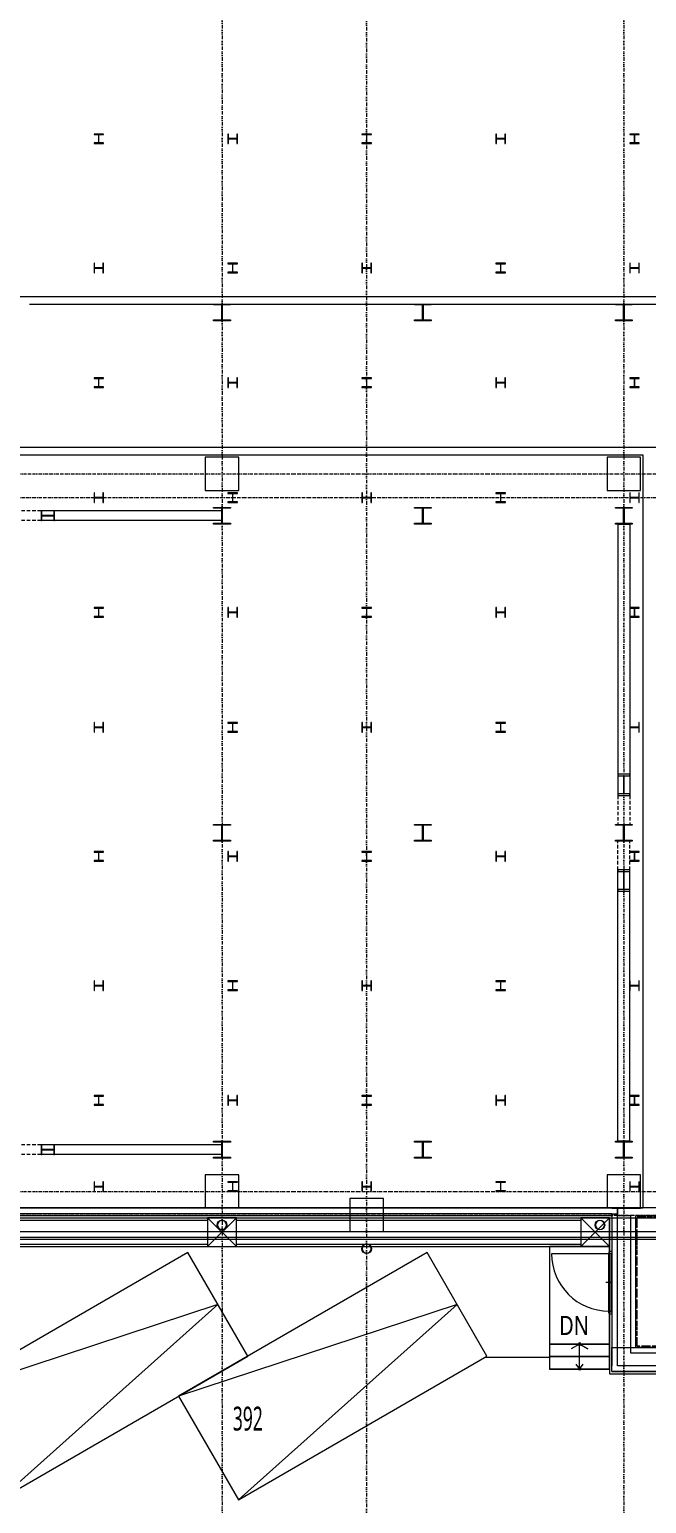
# Model space of a CAD drawing. Extents: x -168053 to 290600, y -560063 to 131745.
# Drawn here: x 52951 to 65851, y -6026 to 24785 of the extents above; entities that cross this region are included whole.
import ezdxf

# ---------------------------------------------------------------- set-up
doc = ezdxf.new("R2010")
doc.units = 0
doc.header["$LTSCALE"] = 250
for name, pattern in [('H12PL1$0$JJP_三點線', [0.9, 0.3, -0.15, 0, -0.15, 0, -0.15, 0, -0.15]), ('H12PL1$0$JJP_虛線(退縮線、投影線、地下室範圍、非屬本工程、圖面分區)', [0.45, 0.3, -0.15]), ('H12PL1$0$虛線', [0.846667, 0.423333, -0.423333]), ('H12PL25$0$JJP_三點線', [0.9, 0.3, -0.15, 0, -0.15, 0, -0.15, 0, -0.15])]:
    doc.linetypes.add(name, pattern=pattern)
for name, color, linetype in [('H12PL1$0$A-OBJE-MEP', 252, 'Continuous'), ('H12PL1$0$A-STRS', 252, 'Continuous'), ('H12PL1$0$A-TEXT', 252, 'Continuous'), ('H12PL1$0$A-WALL-EX', 252, 'Continuous'), ('H12PL1$0$A-WALL-IN', 252, 'Continuous'), ('H12PL1$0$A-WALL-IN.200K', 252, 'Continuous'), ('H12PL1$0$L10_14_DRAN', 252, 'Continuous'), ('H12PL1$0$L10_14_KABE1', 252, 'Continuous'), ('H12PL1$0$L10_14_KAIDAN', 252, 'Continuous'), ('H12PL1$0$L10_14_PKG', 252, 'Continuous'), ('H12PL1$0$L10_14_PKG-NN', 252, 'Continuous'), ('H12PL1$0$L10_14_SIAGE1', 252, 'Continuous'), ('H12PL1$0$L10_14_SITE', 252, 'Continuous'), ('H12PL1$0$L10_14_SUGATA3', 252, 'Continuous'), ('H12PL1$0$L10_14_TATEGU1', 252, 'Continuous'), ('H12PL1$0$L10_14_TATEGU3', 252, 'Continuous'), ('H12PL1$0$S-BEAM-SHOW.200K', 252, 'Continuous'), ('H12PL1$0$S-COL', 252, 'Continuous'), ('H12PL1$0$S-COL.200K', 252, 'Continuous'), ('H12PL1$0$S-FNDN', 252, 'Continuous'), ('H12PL1$0$S-GRID', 252, 'Continuous'), ('H12PL1$0$S-SLAB-SHOW', 252, 'Continuous'), ('H12PL1$0$S-SLAB-SHOW.200K', 252, 'Continuous'), ('H12PL25$0$A-OBJE-MEP', 252, 'Continuous'), ('H12PL25$0$A-WALL-EX', 252, 'Continuous'), ('H12PL25$0$S-COL', 252, 'Continuous'), ('H12PL25$0$S-GRID', 252, 'Continuous')]:
    doc.layers.add(name, color=color, linetype=linetype)
doc.styles.add('H12PL1$0$Standard', font='', dxfattribs={"width": 0.8})
doc.styles.get('H12PL1$0$Standard').set_extended_font_data('Microsoft JhengHei')

# ---------------------------------------------------------------- blocks, each defined once
blk = doc.blocks.new('H12PL25')
at = {"layer": 'H12PL25$0$A-OBJE-MEP', "lineweight": 0, "flags": 128}
blk.add_lwpolyline([(60095, -700, 1), (59905, -700, 1)], format="xyb", close=True, dxfattribs=at)
at = {"layer": 'H12PL25$0$A-OBJE-MEP', "lineweight": 0}
blk.add_circle((60000, -700), 100, dxfattribs=at)
at = {"layer": 'H12PL25$0$A-WALL-EX', "lineweight": 0}
blk.add_line((68150, -465), (18000, -465), dxfattribs=at)
at = {"layer": 'H12PL25$0$A-WALL-EX', "lineweight": 0, "flags": 128}
for points in [[(68150, -350), (18000, -350)], [(18000, -500), (68150, -500)], [(18000, -500), (68150, -500)], [(18000, -500), (68150, -500)], [(18000, -500), (68150, -500)]]:
    blk.add_lwpolyline(points, dxfattribs=at)
at = {"layer": 'H12PL25$0$S-COL', "lineweight": 0, "flags": 128}
for points in [[(54500, 22400), (54500, 22412), (54417, 22412, -0.41421356), (54404, 22425), (54404, 22575, -0.41421356), (54417, 22588), (54500, 22588), (54500, 22600), (54300, 22600), (54300, 22588), (54383, 22588, -0.41421356), (54396, 22575), (54396, 22425, -0.41421356), (54383, 22412), (54300, 22412), (54300, 22400)], [(57300, 22600), (57288, 22600), (57288, 22517, -0.41421356), (57275, 22504), (57125, 22504, -0.41421356), (57112, 22517), (57112, 22600), (57100, 22600), (57100, 22400), (57112, 22400), (57112, 22483, -0.41421356), (57125, 22496), (57275, 22496, -0.41421356), (57288, 22483), (57288, 22400), (57300, 22400)], [(60100, 22400), (60100, 22412), (60017, 22412, -0.41421356), (60004, 22425), (60004, 22575, -0.41421356), (60017, 22588), (60100, 22588), (60100, 22600), (59900, 22600), (59900, 22588), (59983, 22588, -0.41421356), (59996, 22575), (59996, 22425, -0.41421356), (59983, 22412), (59900, 22412), (59900, 22400)], [(62900, 22600), (62888, 22600), (62888, 22517, -0.41421356), (62875, 22504), (62725, 22504, -0.41421356), (62712, 22517), (62712, 22600), (62700, 22600), (62700, 22400), (62712, 22400), (62712, 22483, -0.41421356), (62725, 22496), (62875, 22496, -0.41421356), (62888, 22483), (62888, 22400), (62900, 22400)], [(65700, 22400), (65700, 22412), (65617, 22412, -0.41421356), (65604, 22425), (65604, 22575, -0.41421356), (65617, 22588), (65700, 22588), (65700, 22600), (65500, 22600), (65500, 22588), (65583, 22588, -0.41421356), (65596, 22575), (65596, 22425, -0.41421356), (65583, 22412), (65500, 22412), (65500, 22400)], [(54500, 19900), (54488, 19900), (54488, 19817, -0.41421356), (54475, 19804), (54325, 19804, -0.41421356), (54312, 19817), (54312, 19900), (54300, 19900), (54300, 19700), (54312, 19700), (54312, 19783, -0.41421356), (54325, 19796), (54475, 19796, -0.41421356), (54488, 19783), (54488, 19700), (54500, 19700)], [(57300, 19700), (57300, 19712), (57217, 19712, -0.41421356), (57204, 19725), (57204, 19875, -0.41421356), (57217, 19888), (57300, 19888), (57300, 19900), (57100, 19900), (57100, 19888), (57183, 19888, -0.41421356), (57196, 19875), (57196, 19725, -0.41421356), (57183, 19712), (57100, 19712), (57100, 19700)], [(60100, 19900), (60088, 19900), (60088, 19817, -0.41421356), (60075, 19804), (59925, 19804, -0.41421356), (59912, 19817), (59912, 19900), (59900, 19900), (59900, 19700), (59912, 19700), (59912, 19783, -0.41421356), (59925, 19796), (60075, 19796, -0.41421356), (60088, 19783), (60088, 19700), (60100, 19700)], [(62900, 19700), (62900, 19712), (62817, 19712, -0.41421356), (62804, 19725), (62804, 19875, -0.41421356), (62817, 19888), (62900, 19888), (62900, 19900), (62700, 19900), (62700, 19888), (62783, 19888, -0.41421356), (62796, 19875), (62796, 19725, -0.41421356), (62783, 19712), (62700, 19712), (62700, 19700)], [(65700, 19900), (65688, 19900), (65688, 19817, -0.41421356), (65675, 19804), (65525, 19804, -0.41421356), (65512, 19817), (65512, 19900), (65500, 19900), (65500, 19700), (65512, 19700), (65512, 19783, -0.41421356), (65525, 19796), (65675, 19796, -0.41421356), (65688, 19783), (65688, 19700), (65700, 19700)], [(54500, 17300), (54500, 17312), (54417, 17312, -0.41421356), (54404, 17325), (54404, 17475, -0.41421356), (54417, 17488), (54500, 17488), (54500, 17500), (54300, 17500), (54300, 17488), (54383, 17488, -0.41421356), (54396, 17475), (54396, 17325, -0.41421356), (54383, 17312), (54300, 17312), (54300, 17300)], [(57300, 17500), (57288, 17500), (57288, 17417, -0.41421356), (57275, 17404), (57125, 17404, -0.41421356), (57112, 17417), (57112, 17500), (57100, 17500), (57100, 17300), (57112, 17300), (57112, 17383, -0.41421356), (57125, 17396), (57275, 17396, -0.41421356), (57288, 17383), (57288, 17300), (57300, 17300)], [(60100, 17300), (60100, 17312), (60017, 17312, -0.41421356), (60004, 17325), (60004, 17475, -0.41421356), (60017, 17488), (60100, 17488), (60100, 17500), (59900, 17500), (59900, 17488), (59983, 17488, -0.41421356), (59996, 17475), (59996, 17325, -0.41421356), (59983, 17312), (59900, 17312), (59900, 17300)], [(62900, 17500), (62888, 17500), (62888, 17417, -0.41421356), (62875, 17404), (62725, 17404, -0.41421356), (62712, 17417), (62712, 17500), (62700, 17500), (62700, 17300), (62712, 17300), (62712, 17383, -0.41421356), (62725, 17396), (62875, 17396, -0.41421356), (62888, 17383), (62888, 17300), (62900, 17300)], [(65700, 17300), (65700, 17312), (65617, 17312, -0.41421356), (65604, 17325), (65604, 17475, -0.41421356), (65617, 17488), (65700, 17488), (65700, 17500), (65500, 17500), (65500, 17488), (65583, 17488, -0.41421356), (65596, 17475), (65596, 17325, -0.41421356), (65583, 17312), (65500, 17312), (65500, 17300)], [(54500, 15100), (54488, 15100), (54488, 15017, -0.41421356), (54475, 15004), (54325, 15004, -0.41421356), (54312, 15017), (54312, 15100), (54300, 15100), (54300, 14900), (54312, 14900), (54312, 14983, -0.41421356), (54325, 14996), (54475, 14996, -0.41421356), (54488, 14983), (54488, 14900), (54500, 14900)], [(57300, 14900), (57300, 14912), (57217, 14912, -0.41421356), (57204, 14925), (57204, 15075, -0.41421356), (57217, 15088), (57300, 15088), (57300, 15100), (57100, 15100), (57100, 15088), (57183, 15088, -0.41421356), (57196, 15075), (57196, 14925, -0.41421356), (57183, 14912), (57100, 14912), (57100, 14900)], [(60100, 15100), (60088, 15100), (60088, 15017, -0.41421356), (60075, 15004), (59925, 15004, -0.41421356), (59912, 15017), (59912, 15100), (59900, 15100), (59900, 14900), (59912, 14900), (59912, 14983, -0.41421356), (59925, 14996), (60075, 14996, -0.41421356), (60088, 14983), (60088, 14900), (60100, 14900)], [(62900, 14900), (62900, 14912), (62817, 14912, -0.41421356), (62804, 14925), (62804, 15075, -0.41421356), (62817, 15088), (62900, 15088), (62900, 15100), (62700, 15100), (62700, 15088), (62783, 15088, -0.41421356), (62796, 15075), (62796, 14925, -0.41421356), (62783, 14912), (62700, 14912), (62700, 14900)], [(65700, 15100), (65688, 15100), (65688, 15017, -0.41421356), (65675, 15004), (65525, 15004, -0.41421356), (65512, 15017), (65512, 15100), (65500, 15100), (65500, 14900), (65512, 14900), (65512, 14983, -0.41421356), (65525, 14996), (65675, 14996, -0.41421356), (65688, 14983), (65688, 14900), (65700, 14900)], [(54500, 12500), (54500, 12512), (54417, 12512, -0.41421356), (54404, 12525), (54404, 12675, -0.41421356), (54417, 12688), (54500, 12688), (54500, 12700), (54300, 12700), (54300, 12688), (54383, 12688, -0.41421356), (54396, 12675), (54396, 12525, -0.41421356), (54383, 12512), (54300, 12512), (54300, 12500)], [(57300, 12700), (57288, 12700), (57288, 12617, -0.41421356), (57275, 12604), (57125, 12604, -0.41421356), (57112, 12617), (57112, 12700), (57100, 12700), (57100, 12500), (57112, 12500), (57112, 12583, -0.41421356), (57125, 12596), (57275, 12596, -0.41421356), (57288, 12583), (57288, 12500), (57300, 12500)], [(60100, 12500), (60100, 12512), (60017, 12512, -0.41421356), (60004, 12525), (60004, 12675, -0.41421356), (60017, 12688), (60100, 12688), (60100, 12700), (59900, 12700), (59900, 12688), (59983, 12688, -0.41421356), (59996, 12675), (59996, 12525, -0.41421356), (59983, 12512), (59900, 12512), (59900, 12500)], [(62900, 12700), (62888, 12700), (62888, 12617, -0.41421356), (62875, 12604), (62725, 12604, -0.41421356), (62712, 12617), (62712, 12700), (62700, 12700), (62700, 12500), (62712, 12500), (62712, 12583, -0.41421356), (62725, 12596), (62875, 12596, -0.41421356), (62888, 12583), (62888, 12500), (62900, 12500)], [(65700, 12500), (65700, 12512), (65617, 12512, -0.41421356), (65604, 12525), (65604, 12675, -0.41421356), (65617, 12688), (65700, 12688), (65700, 12700), (65500, 12700), (65500, 12688), (65583, 12688, -0.41421356), (65596, 12675), (65596, 12525, -0.41421356), (65583, 12512), (65500, 12512), (65500, 12500)], [(54500, 10300), (54488, 10300), (54488, 10217, -0.41421356), (54475, 10204), (54325, 10204, -0.41421356), (54312, 10217), (54312, 10300), (54300, 10300), (54300, 10100), (54312, 10100), (54312, 10183, -0.41421356), (54325, 10196), (54475, 10196, -0.41421356), (54488, 10183), (54488, 10100), (54500, 10100)], [(57300, 10100), (57300, 10112), (57217, 10112, -0.41421356), (57204, 10125), (57204, 10275, -0.41421356), (57217, 10288), (57300, 10288), (57300, 10300), (57100, 10300), (57100, 10288), (57183, 10288, -0.41421356), (57196, 10275), (57196, 10125, -0.41421356), (57183, 10112), (57100, 10112), (57100, 10100)], [(60100, 10300), (60088, 10300), (60088, 10217, -0.41421356), (60075, 10204), (59925, 10204, -0.41421356), (59912, 10217), (59912, 10300), (59900, 10300), (59900, 10100), (59912, 10100), (59912, 10183, -0.41421356), (59925, 10196), (60075, 10196, -0.41421356), (60088, 10183), (60088, 10100), (60100, 10100)], [(62900, 10100), (62900, 10112), (62817, 10112, -0.41421356), (62804, 10125), (62804, 10275, -0.41421356), (62817, 10288), (62900, 10288), (62900, 10300), (62700, 10300), (62700, 10288), (62783, 10288, -0.41421356), (62796, 10275), (62796, 10125, -0.41421356), (62783, 10112), (62700, 10112), (62700, 10100)], [(65700, 10300), (65688, 10300), (65688, 10217, -0.41421356), (65675, 10204), (65525, 10204, -0.41421356), (65512, 10217), (65512, 10300), (65500, 10300), (65500, 10100), (65512, 10100), (65512, 10183, -0.41421356), (65525, 10196), (65675, 10196, -0.41421356), (65688, 10183), (65688, 10100), (65700, 10100)], [(54500, 7400), (54500, 7412), (54417, 7412, -0.41421356), (54404, 7425), (54404, 7575, -0.41421356), (54417, 7588), (54500, 7588), (54500, 7600), (54300, 7600), (54300, 7588), (54383, 7588, -0.41421356), (54396, 7575), (54396, 7425, -0.41421356), (54383, 7412), (54300, 7412), (54300, 7400)], [(57300, 7600), (57288, 7600), (57288, 7517, -0.41421356), (57275, 7504), (57125, 7504, -0.41421356), (57112, 7517), (57112, 7600), (57100, 7600), (57100, 7400), (57112, 7400), (57112, 7483, -0.41421356), (57125, 7496), (57275, 7496, -0.41421356), (57288, 7483), (57288, 7400), (57300, 7400)], [(60100, 7400), (60100, 7412), (60017, 7412, -0.41421356), (60004, 7425), (60004, 7575, -0.41421356), (60017, 7588), (60100, 7588), (60100, 7600), (59900, 7600), (59900, 7588), (59983, 7588, -0.41421356), (59996, 7575), (59996, 7425, -0.41421356), (59983, 7412), (59900, 7412), (59900, 7400)], [(62900, 7600), (62888, 7600), (62888, 7517, -0.41421356), (62875, 7504), (62725, 7504, -0.41421356), (62712, 7517), (62712, 7600), (62700, 7600), (62700, 7400), (62712, 7400), (62712, 7483, -0.41421356), (62725, 7496), (62875, 7496, -0.41421356), (62888, 7483), (62888, 7400), (62900, 7400)], [(65700, 7400), (65700, 7412), (65617, 7412, -0.41421356), (65604, 7425), (65604, 7575, -0.41421356), (65617, 7588), (65700, 7588), (65700, 7600), (65500, 7600), (65500, 7588), (65583, 7588, -0.41421356), (65596, 7575), (65596, 7425, -0.41421356), (65583, 7412), (65500, 7412), (65500, 7400)], [(54500, 4900), (54488, 4900), (54488, 4817, -0.41421356), (54475, 4804), (54325, 4804, -0.41421356), (54312, 4817), (54312, 4900), (54300, 4900), (54300, 4700), (54312, 4700), (54312, 4783, -0.41421356), (54325, 4796), (54475, 4796, -0.41421356), (54488, 4783), (54488, 4700), (54500, 4700)], [(57300, 4700), (57300, 4712), (57217, 4712, -0.41421356), (57204, 4725), (57204, 4875, -0.41421356), (57217, 4888), (57300, 4888), (57300, 4900), (57100, 4900), (57100, 4888), (57183, 4888, -0.41421356), (57196, 4875), (57196, 4725, -0.41421356), (57183, 4712), (57100, 4712), (57100, 4700)], [(60100, 4900), (60088, 4900), (60088, 4817, -0.41421356), (60075, 4804), (59925, 4804, -0.41421356), (59912, 4817), (59912, 4900), (59900, 4900), (59900, 4700), (59912, 4700), (59912, 4783, -0.41421356), (59925, 4796), (60075, 4796, -0.41421356), (60088, 4783), (60088, 4700), (60100, 4700)], [(62900, 4700), (62900, 4712), (62817, 4712, -0.41421356), (62804, 4725), (62804, 4875, -0.41421356), (62817, 4888), (62900, 4888), (62900, 4900), (62700, 4900), (62700, 4888), (62783, 4888, -0.41421356), (62796, 4875), (62796, 4725, -0.41421356), (62783, 4712), (62700, 4712), (62700, 4700)], [(65700, 4900), (65688, 4900), (65688, 4817, -0.41421356), (65675, 4804), (65525, 4804, -0.41421356), (65512, 4817), (65512, 4900), (65500, 4900), (65500, 4700), (65512, 4700), (65512, 4783, -0.41421356), (65525, 4796), (65675, 4796, -0.41421356), (65688, 4783), (65688, 4700), (65700, 4700)], [(54500, 2300), (54500, 2312), (54417, 2312, -0.41421356), (54404, 2325), (54404, 2475, -0.41421356), (54417, 2488), (54500, 2488), (54500, 2500), (54300, 2500), (54300, 2488), (54383, 2488, -0.41421356), (54396, 2475), (54396, 2325, -0.41421356), (54383, 2312), (54300, 2312), (54300, 2300)], [(57300, 2500), (57288, 2500), (57288, 2417, -0.41421356), (57275, 2404), (57125, 2404, -0.41421356), (57112, 2417), (57112, 2500), (57100, 2500), (57100, 2300), (57112, 2300), (57112, 2383, -0.41421356), (57125, 2396), (57275, 2396, -0.41421356), (57288, 2383), (57288, 2300), (57300, 2300)], [(60100, 2300), (60100, 2312), (60017, 2312, -0.41421356), (60004, 2325), (60004, 2475, -0.41421356), (60017, 2488), (60100, 2488), (60100, 2500), (59900, 2500), (59900, 2488), (59983, 2488, -0.41421356), (59996, 2475), (59996, 2325, -0.41421356), (59983, 2312), (59900, 2312), (59900, 2300)], [(62900, 2500), (62888, 2500), (62888, 2417, -0.41421356), (62875, 2404), (62725, 2404, -0.41421356), (62712, 2417), (62712, 2500), (62700, 2500), (62700, 2300), (62712, 2300), (62712, 2383, -0.41421356), (62725, 2396), (62875, 2396, -0.41421356), (62888, 2383), (62888, 2300), (62900, 2300)], [(65700, 2300), (65700, 2312), (65617, 2312, -0.41421356), (65604, 2325), (65604, 2475, -0.41421356), (65617, 2488), (65700, 2488), (65700, 2500), (65500, 2500), (65500, 2488), (65583, 2488, -0.41421356), (65596, 2475), (65596, 2325, -0.41421356), (65583, 2312), (65500, 2312), (65500, 2300)], [(54500, 700), (54488, 700), (54488, 617, -0.41421356), (54475, 604), (54325, 604, -0.41421356), (54312, 617), (54312, 700), (54300, 700), (54300, 500), (54312, 500), (54312, 583, -0.41421356), (54325, 596), (54475, 596, -0.41421356), (54488, 583), (54488, 500), (54500, 500)], [(57300, 500), (57300, 512), (57217, 512, -0.41421356), (57204, 525), (57204, 675, -0.41421356), (57217, 688), (57300, 688), (57300, 700), (57100, 700), (57100, 688), (57183, 688, -0.41421356), (57196, 675), (57196, 525, -0.41421356), (57183, 512), (57100, 512), (57100, 500)], [(60100, 700), (60088, 700), (60088, 617, -0.41421356), (60075, 604), (59925, 604, -0.41421356), (59912, 617), (59912, 700), (59900, 700), (59900, 500), (59912, 500), (59912, 583, -0.41421356), (59925, 596), (60075, 596, -0.41421356), (60088, 583), (60088, 500), (60100, 500)], [(62900, 500), (62900, 512), (62817, 512, -0.41421356), (62804, 525), (62804, 675, -0.41421356), (62817, 688), (62900, 688), (62900, 700), (62700, 700), (62700, 688), (62783, 688, -0.41421356), (62796, 675), (62796, 525, -0.41421356), (62783, 512), (62700, 512), (62700, 500)], [(65700, 700), (65688, 700), (65688, 617, -0.41421356), (65675, 604), (65525, 604, -0.41421356), (65512, 617), (65512, 700), (65500, 700), (65500, 500), (65512, 500), (65512, 583, -0.41421356), (65525, 596), (65675, 596, -0.41421356), (65688, 583), (65688, 500), (65700, 500)]]:
    blk.add_lwpolyline(points, format="xyb", close=True, dxfattribs=at)
blk.add_lwpolyline([(60350, -350), (60350, 350), (59650, 350), (59650, -350)], dxfattribs=at)
at = {"layer": 'H12PL25$0$S-GRID', "linetype": 'H12PL25$0$JJP_三點線', "lineweight": 0}
for p, q in [((60000, 128250), (60000, -28000)), ((-29000, 15000), (289600, 15000)), ((-29000, 0), (289600, 0))]:
    blk.add_line(p, q, dxfattribs=at)
blk = doc.blocks.new('H12PL1')
at = {"layer": 'H12PL1$0$A-OBJE-MEP', "lineweight": 0, "flags": 128}
for points in [[(60095, -700, 1), (59905, -700, 1)], [(67995, -700, 1), (67805, -700, 1)]]:
    blk.add_lwpolyline(points, format="xyb", close=True, dxfattribs=at)
at = {"layer": 'H12PL1$0$A-OBJE-MEP', "lineweight": 0}
for centre in [(60000, -700), (67900, -700)]:
    blk.add_circle(centre, 100, dxfattribs=at)
at = {"layer": 'H12PL1$0$A-STRS', "linetype": 'H12PL1$0$虛線', "lineweight": 0}
for p, q in [((68680, -3230), (68680, -530)), ((68680, -530), (69853.32, -530)), ((70420, -3230), (68680, -3230))]:
    blk.add_line(p, q, dxfattribs=at)
at = {"layer": 'H12PL1$0$A-STRS', "linetype": 'H12PL1$0$JJP_虛線(退縮線、投影線、地下室範圍、非屬本工程、圖面分區)', "lineweight": 0}
for p, q in [((68680, -3230), (68680, -530)), ((68680, -530), (70160, -530)), ((70420, -3230), (68680, -3230))]:
    blk.add_line(p, q, dxfattribs=at)
at = {"layer": 'H12PL1$0$A-STRS', "lineweight": 0}
for p, q in [((66850, -3190), (66850, -3710)), ((68100, -3190), (66850, -3190)), ((68100, -3190), (66850, -3190)), ((66850, -3190), (66850, -3450)), ((67475, -3450), (67475, -3190)), ((68100, -3710), (68100, -3190)), ((68100, -3450), (68100, -3190)), ((66850, -3450), (68100, -3450)), ((68100, -3450), (66850, -3450)), ((66850, -3450), (66850, -3710)), ((66850, -3450), (68100, -3450)), ((67400, -3610), (67475, -3710)), ((67475, -3710), (67475, -3450)), ((67475, -3710), (67550, -3610)), ((68100, -3710), (68100, -3450)), ((66850, -3710), (68100, -3710)), ((66850, -3710), (68100, -3710))]:
    blk.add_line(p, q, dxfattribs=at)
at = {"layer": 'H12PL1$0$A-STRS', "lineweight": 0, "flags": 128}
blk.add_lwpolyline([(67450, -3190, 1), (67500, -3190, 1)], format="xyb", close=True, dxfattribs=at)
at = {"layer": 'H12PL1$0$A-WALL-EX', "lineweight": 0}
for p, q in [((68150, -465), (18000, -465)), ((68270, -350), (68150, -350)), ((68270, -350), (68150, -350)), ((68150, -465), (68270, -465)), ((68150, -465), (68270, -465)), ((68270, -465), (68270, -350))]:
    blk.add_line(p, q, dxfattribs=at)
at = {"layer": 'H12PL1$0$A-WALL-EX', "lineweight": 0, "flags": 128}
for points in [[(68150, -350), (18000, -350)], [(18000, -500), (68150, -500)], [(18000, -500), (68150, -500)], [(18000, -500), (68150, -500)], [(18000, -500), (68150, -500)], [(18000, -500), (68150, -500)], [(18000, -500), (68150, -500)], [(18000, -500), (68150, -500)], [(18000, -500), (68150, -500)], [(68150, -350), (68270, -350)], [(68150, -500), (68150, -465)], [(68150, -465), (68150, -3640)], [(68270, -3640), (68270, -350)], [(68150, -3760), (68150, -3640)], [(76930, -3640), (68270, -3640)], [(68150, -3760), (77050, -3760)]]:
    blk.add_lwpolyline(points, dxfattribs=at)
at = {"layer": 'H12PL1$0$A-WALL-IN', "lineweight": 0, "flags": 128}
for points in [[(68270, -350), (68270, -500)], [(68270, -500), (68537, -500)], [(68537, -500), (68537, -3372.5)], [(68650, -3259.5), (68650, -500)], [(68650, -500), (76549.5, -500)], [(68800, -350), (68750, -350)], [(68537, -3372.5), (68650, -3372.5)], [(76549.5, -3259.5), (68650, -3259.5)], [(68650, -3372.5), (76549.5, -3372.5)]]:
    blk.add_lwpolyline(points, dxfattribs=at)
at = {"layer": 'H12PL1$0$A-WALL-IN.200K', "lineweight": 0, "flags": 128}
for points in [[(243150, 18700), (39500, 18700)], [(55975, 18550), (59825, 18550)], [(60175, 18550), (64025, 18550)], [(64375, 18550), (68225, 18550)], [(68575, 18550), (72425, 18550)], [(167450, 15550), (42650, 15550)], [(42800, 15400), (68800, 15400)], [(68800, 15400), (68800, -350)]]:
    blk.add_lwpolyline(points, dxfattribs=at)
at = {"layer": 'H12PL1$0$L10_14_DRAN', "lineweight": 0}
for centre in [(60000, -700), (67900, -700)]:
    blk.add_circle(centre, 100, dxfattribs=at)
at = {"layer": 'H12PL1$0$L10_14_KABE1', "lineweight": 0}
for p, q in [((18050, -550), (68100, -550)), ((68100, -550), (68100, -1245)), ((68100, -1245), (68150, -1245)), ((68100, -2555), (68150, -2555)), ((68100, -2555), (68100, -3810)), ((68100, -3810), (77100, -3810))]:
    blk.add_line(p, q, dxfattribs=at)
at = {"layer": 'H12PL1$0$L10_14_KAIDAN', "lineweight": 0, "flags": 128}
blk.add_lwpolyline([(67475, -3710), (67475, -3190), (67650, -3290), (67475, -3190), (67300, -3290)], dxfattribs=at)
at = {"layer": 'H12PL1$0$L10_14_KAIDAN', "lineweight": 0}
blk.add_circle((67475, -3710), 25, dxfattribs=at)
at = {"layer": 'H12PL1$0$L10_14_PKG', "lineweight": 0, "flags": 128}
for points in [[(55342.67, -6441.61), (60538.82, -3441.61), (59288.82, -1276.55), (54092.67, -4276.55)], [(60342.67, -6441.61), (65538.82, -3441.61), (64288.82, -1276.55), (59092.67, -4276.55)]]:
    blk.add_lwpolyline(points, close=True, dxfattribs=at)
for points in [[(55342.67, -6441.61), (59913.82, -2359.08), (54092.67, -4276.55)], [(60342.67, -6441.61), (64913.82, -2359.08), (59092.67, -4276.55)]]:
    blk.add_lwpolyline(points, dxfattribs=at)
at = {"layer": 'H12PL1$0$L10_14_SIAGE1', "lineweight": 0}
for p, q in [((68100, -1245), (68100, -1260)), ((68100, -2555), (68100, -2540))]:
    blk.add_line(p, q, dxfattribs=at)
at = {"layer": 'H12PL1$0$L10_14_SITE', "lineweight": 0}
blk.add_line((65506.97, -3460), (66850, -3460), dxfattribs=at)
at = {"layer": 'H12PL1$0$L10_14_SUGATA3', "lineweight": 0}
for p, q in [((51900, -600), (59700, -600)), ((59700, -1150), (60300, -550)), ((59700, -550), (60300, -1150)), ((60300, -600), (67500, -600)), ((67500, -550), (68100, -1150)), ((67500, -1150), (68100, -550)), ((18650, -1150), (67500, -1150)), ((51900, -1100), (59700, -1100)), ((60300, -1100), (67500, -1100)), ((66850, -1150), (66850, -3710)), ((68100, -1150), (66850, -1150)), ((68100, -3190), (66850, -3190)), ((68100, -3450), (66850, -3450)), ((68100, -3710), (66850, -3710))]:
    blk.add_line(p, q, dxfattribs=at)
at = {"layer": 'H12PL1$0$L10_14_SUGATA3', "lineweight": 0, "flags": 128}
for points in [[(59700, -1150), (60300, -1150), (60300, -550), (59700, -550)], [(67500, -1150), (68100, -1150), (68100, -550), (67500, -550)]]:
    blk.add_lwpolyline(points, close=True, dxfattribs=at)
at = {"layer": 'H12PL1$0$L10_14_TATEGU1', "lineweight": 0, "flags": 128}
for points in [[(68110, -1260), (68090, -1260), (68090, -1285), (68135, -1285), (68135, -1300), (68150, -1300)], [(68110, -2540), (68090, -2540), (68090, -2515), (68135, -2515), (68135, -2500), (68150, -2500)]]:
    blk.add_lwpolyline(points, dxfattribs=at)
at = {"layer": 'H12PL1$0$L10_14_TATEGU3', "lineweight": 0}
for p, q in [((68090, -1300), (66890, -1300)), ((68150, -1900), (68025, -1900))]:
    blk.add_line(p, q, dxfattribs=at)
at = {"layer": 'H12PL1$0$L10_14_TATEGU3', "lineweight": 0, "flags": 128}
blk.add_lwpolyline([(68090, -2510), (68090, -1290), (68130, -1290), (68130, -2510)], close=True, dxfattribs=at)
at = {"layer": 'H12PL1$0$L10_14_TATEGU3', "lineweight": 0}
blk.add_arc((68090, -1300), 1200, 180, 270, dxfattribs=at)
at = {"layer": 'H12PL1$0$S-BEAM-SHOW.200K', "linetype": 'H12PL1$0$JJP_虛線(退縮線、投影線、地下室範圍、非屬本工程、圖面分區)', "lineweight": 0}
for p, q in [((56217.65, 14225), (55800, 14225)), ((56217.65, 14025), (55800, 14025)), ((68275, 8277.59), (68275, 7675)), ((68525, 8277.59), (68525, 7675)), ((68275, 7675), (68525, 7675)), ((68275, 6722.41), (68275, 7325)), ((68525, 7325), (68275, 7325)), ((68525, 6722.41), (68525, 7325)), ((56217.65, 975), (55800, 975)), ((56217.65, 775), (55800, 775))]:
    blk.add_line(p, q, dxfattribs=at)
at = {"layer": 'H12PL1$0$S-BEAM-SHOW.200K', "lineweight": 0}
for p, q in [((60000, 14225), (56217.65, 14225)), ((56234.45, 14225), (56217.65, 14225)), ((56217.65, 14225), (56217.65, 14025)), ((56234.45, 14135), (56234.45, 14225)), ((56497.66, 14225), (56480.86, 14225)), ((56480.86, 14225), (56480.86, 14135)), ((56497.66, 14025), (56497.66, 14225)), ((60000, 14225), (60000, 14025)), ((60000, 14025), (56217.65, 14025)), ((56217.65, 14025), (56234.45, 14025)), ((56236.91, 14130.76), (56234.45, 14135)), ((56234.45, 14115), (56236.91, 14119.24)), ((56234.45, 14025), (56234.45, 14115)), ((56242.85, 14129), (56236.91, 14130.76)), ((56236.91, 14119.24), (56242.85, 14121)), ((56472.46, 14129), (56242.85, 14129)), ((56242.85, 14121), (56472.46, 14121)), ((56478.4, 14130.76), (56472.46, 14129)), ((56472.46, 14121), (56478.4, 14119.24)), ((56480.86, 14135), (56478.4, 14130.76)), ((56478.4, 14119.24), (56480.86, 14115)), ((56480.86, 14115), (56480.86, 14025)), ((56480.86, 14025), (56497.66, 14025)), ((68275, 13950), (68275, 8277.59)), ((68275, 13950), (68525, 13950)), ((68525, 13950), (68525, 8277.59)), ((68525, 8722.23), (68275, 8722.23)), ((68275, 8722.23), (68275, 8686.66)), ((68275, 8686.66), (68394, 8686.66)), ((68394, 8686.66), (68406, 8686.66)), ((68406, 8686.66), (68394, 8686.66)), ((68394, 8686.66), (68394, 8313.16)), ((68406, 8686.66), (68525, 8686.66)), ((68406, 8313.16), (68406, 8686.66)), ((68525, 8686.66), (68525, 8722.23)), ((68275, 8313.16), (68275, 8277.59)), ((68394, 8313.16), (68275, 8313.16)), ((68275, 8277.59), (68525, 8277.59)), ((68394, 8313.16), (68406, 8313.16)), ((68406, 8313.16), (68394, 8313.16)), ((68525, 8313.16), (68406, 8313.16)), ((68525, 8277.59), (68525, 8313.16)), ((68275, 1050), (68275, 6722.41)), ((68525, 6722.41), (68275, 6722.41)), ((68275, 6722.41), (68275, 6686.84)), ((68275, 6686.84), (68394, 6686.84)), ((68406, 6686.84), (68394, 6686.84)), ((68394, 6686.84), (68394, 6313.34)), ((68394, 6686.84), (68406, 6686.84)), ((68406, 6313.34), (68406, 6686.84)), ((68406, 6686.84), (68525, 6686.84)), ((68525, 1050), (68525, 6722.41)), ((68525, 6686.84), (68525, 6722.41)), ((68275, 6313.34), (68275, 6277.77)), ((68394, 6313.34), (68275, 6313.34)), ((68275, 6277.77), (68525, 6277.77)), ((68406, 6313.34), (68394, 6313.34)), ((68394, 6313.34), (68406, 6313.34)), ((68525, 6313.34), (68406, 6313.34)), ((68525, 6277.77), (68525, 6313.34)), ((60000, 975), (56217.65, 975)), ((56234.45, 975), (56217.65, 975)), ((56217.65, 975), (56217.65, 775)), ((56234.45, 885), (56234.45, 975)), ((56497.66, 975), (56480.86, 975)), ((56480.86, 975), (56480.86, 885)), ((56497.66, 775), (56497.66, 975)), ((60000, 975), (60000, 775)), ((68525, 1050), (68275, 1050)), ((60000, 775), (56217.65, 775)), ((56217.65, 775), (56234.45, 775)), ((56236.91, 880.76), (56234.45, 885)), ((56234.45, 865), (56236.91, 869.24)), ((56234.45, 775), (56234.45, 865)), ((56242.85, 879), (56236.91, 880.76)), ((56236.91, 869.24), (56242.85, 871)), ((56472.46, 879), (56242.85, 879)), ((56242.85, 871), (56472.46, 871)), ((56478.4, 880.76), (56472.46, 879)), ((56472.46, 871), (56478.4, 869.24)), ((56480.86, 885), (56478.4, 880.76)), ((56478.4, 869.24), (56480.86, 865)), ((56480.86, 865), (56480.86, 775)), ((56480.86, 775), (56497.66, 775))]:
    blk.add_line(p, q, dxfattribs=at)
at = {"layer": 'H12PL1$0$S-COL', "lineweight": 0, "flags": 128}
for points in [[(59650, 14650), (60350, 14650), (60350, 15350), (59650, 15350)], [(68050, 14650), (68750, 14650), (68750, 15350), (68050, 15350)]]:
    blk.add_lwpolyline(points, close=True, dxfattribs=at)
for points in [[(60350, -350), (60350, 350), (59650, 350), (59650, -350)], [(68270, -350), (68750, -350), (68750, 350), (68050, 350), (68050, -350)]]:
    blk.add_lwpolyline(points, dxfattribs=at)
at = {"layer": 'H12PL1$0$S-COL.200K', "lineweight": 0, "flags": 128}
for points in [[(60175, 18550), (60175, 18531), (60013, 18531, 0.41421356), (60006, 18524), (60006, 18226, 0.41421356), (60013, 18219), (60175, 18219), (60175, 18200), (59825, 18200), (59825, 18219), (59987, 18219, 0.41421356), (59994, 18226), (59994, 18524, 0.41421356), (59987, 18531), (59825, 18531), (59825, 18550)], [(64375, 18550), (64375, 18531), (64213, 18531, 0.41421356), (64206, 18524), (64206, 18226, 0.41421356), (64213, 18219), (64375, 18219), (64375, 18200), (64025, 18200), (64025, 18219), (64187, 18219, 0.41421356), (64194, 18226), (64194, 18524, 0.41421356), (64187, 18531), (64025, 18531), (64025, 18550)], [(68575, 18550), (68575, 18531), (68413, 18531, 0.41421356), (68406, 18524), (68406, 18226, 0.41421356), (68413, 18219), (68575, 18219), (68575, 18200), (68225, 18200), (68225, 18219), (68387, 18219, 0.41421356), (68394, 18226), (68394, 18524, 0.41421356), (68387, 18531), (68225, 18531), (68225, 18550)], [(60175, 14300), (60175, 14281), (60013, 14281, 0.41421356), (60006, 14274), (60006, 13976, 0.41421356), (60013, 13969), (60175, 13969), (60175, 13950), (59825, 13950), (59825, 13969), (59987, 13969, 0.41421356), (59994, 13976), (59994, 14274, 0.41421356), (59987, 14281), (59825, 14281), (59825, 14300)], [(64375, 14300), (64375, 14281), (64213, 14281, 0.41421356), (64206, 14274), (64206, 13976, 0.41421356), (64213, 13969), (64375, 13969), (64375, 13950), (64025, 13950), (64025, 13969), (64187, 13969, 0.41421356), (64194, 13976), (64194, 14274, 0.41421356), (64187, 14281), (64025, 14281), (64025, 14300)], [(68575, 14300), (68575, 14281), (68413, 14281, 0.41421356), (68406, 14274), (68406, 13976, 0.41421356), (68413, 13969), (68575, 13969), (68575, 13950), (68225, 13950), (68225, 13969), (68387, 13969, 0.41421356), (68394, 13976), (68394, 14274, 0.41421356), (68387, 14281), (68225, 14281), (68225, 14300)], [(60175, 7675), (60175, 7656), (60013, 7656, 0.41421356), (60006, 7649), (60006, 7351, 0.41421356), (60013, 7344), (60175, 7344), (60175, 7325), (59825, 7325), (59825, 7344), (59987, 7344, 0.41421356), (59994, 7351), (59994, 7649, 0.41421356), (59987, 7656), (59825, 7656), (59825, 7675)], [(64375, 7675), (64375, 7656), (64213, 7656, 0.41421356), (64206, 7649), (64206, 7351, 0.41421356), (64213, 7344), (64375, 7344), (64375, 7325), (64025, 7325), (64025, 7344), (64187, 7344, 0.41421356), (64194, 7351), (64194, 7649, 0.41421356), (64187, 7656), (64025, 7656), (64025, 7675)], [(68575, 7675), (68575, 7656), (68413, 7656, 0.41421356), (68406, 7649), (68406, 7351, 0.41421356), (68413, 7344), (68575, 7344), (68575, 7325), (68225, 7325), (68225, 7344), (68387, 7344, 0.41421356), (68394, 7351), (68394, 7649, 0.41421356), (68387, 7656), (68225, 7656), (68225, 7675)], [(60175, 1050), (60175, 1031), (60013, 1031, 0.41421356), (60006, 1024), (60006, 726, 0.41421356), (60013, 719), (60175, 719), (60175, 700), (59825, 700), (59825, 719), (59987, 719, 0.41421356), (59994, 726), (59994, 1024, 0.41421356), (59987, 1031), (59825, 1031), (59825, 1050)], [(64375, 1050), (64375, 1031), (64213, 1031, 0.41421356), (64206, 1024), (64206, 726, 0.41421356), (64213, 719), (64375, 719), (64375, 700), (64025, 700), (64025, 719), (64187, 719, 0.41421356), (64194, 726), (64194, 1024, 0.41421356), (64187, 1031), (64025, 1031), (64025, 1050)], [(68575, 1050), (68575, 1031), (68413, 1031, 0.41421356), (68406, 1024), (68406, 726, 0.41421356), (68413, 719), (68575, 719), (68575, 700), (68225, 700), (68225, 719), (68387, 719, 0.41421356), (68394, 726), (68394, 1024, 0.41421356), (68387, 1031), (68225, 1031), (68225, 1050)]]:
    blk.add_lwpolyline(points, format="xyb", close=True, dxfattribs=at)
at = {"layer": 'H12PL1$0$S-FNDN', "lineweight": 0, "flags": 128}
blk.add_lwpolyline([(43500, 74700), (18300, 74700), (18300, 15000), (18125, 15000), (18125, -550), (93300, -550), (93300, 74700)], close=True, dxfattribs=at)
at = {"layer": 'H12PL1$0$S-GRID', "linetype": 'H12PL1$0$JJP_三點線', "lineweight": 0}
for p, q in [((60000, 128250), (60000, -28000)), ((68400, 128250), (68400, -28000)), ((-29000, 15000), (289600, 15000)), ((-29000, 0), (289600, 0))]:
    blk.add_line(p, q, dxfattribs=at)
at = {"layer": 'H12PL1$0$S-SLAB-SHOW', "lineweight": 0, "flags": 128}
for points in [[(77050, -3760), (68150, -3760), (68150, -3260), (74060, -3260), (74060, -1980), (74160, -1980), (74160, -1780), (73800, -1780), (73800, -500), (77050, -500)], [(66850, -3190), (68100, -3190), (68100, -1150), (66850, -1150)]]:
    blk.add_lwpolyline(points, close=True, dxfattribs=at)
at = {"layer": 'H12PL1$0$S-SLAB-SHOW.200K', "lineweight": 0, "flags": 128}
blk.add_lwpolyline([(18450, 10975), (18450, -330), (93300, -330), (93300, 15550), (97475, 15550), (97475, 18700), (39500, 18700), (39500, 10975)], close=True, dxfattribs=at)
at = {"layer": 'H12PL1$0$A-TEXT', "linetype": 'Continuous', "lineweight": 0, "insert": (67049.58, -2799.77), "char_height": 400, "attachment_point": 4, "style": 'H12PL1$0$Standard'}
blk.add_mtext('\\A1;DN', dxfattribs=at)
at = {"layer": 'H12PL1$0$L10_14_PKG-NN', "linetype": 'Continuous', "lineweight": 0, "insert": (60226.48, -4748.56), "char_height": 500, "attachment_point": 4, "style": 'H12PL1$0$Standard'}
blk.add_mtext('\\A1;{\\W0.56;392}', dxfattribs=at)

msp = doc.modelspace()

# ---------------------------------------------------------------- block references
msp.add_blockref('H12PL25', (0, 0))

# ---------------------------------------------------------------- next in the draw order: block references
msp.add_blockref('H12PL1', (-3024, 495))

doc.saveas('drawing.dxf')
